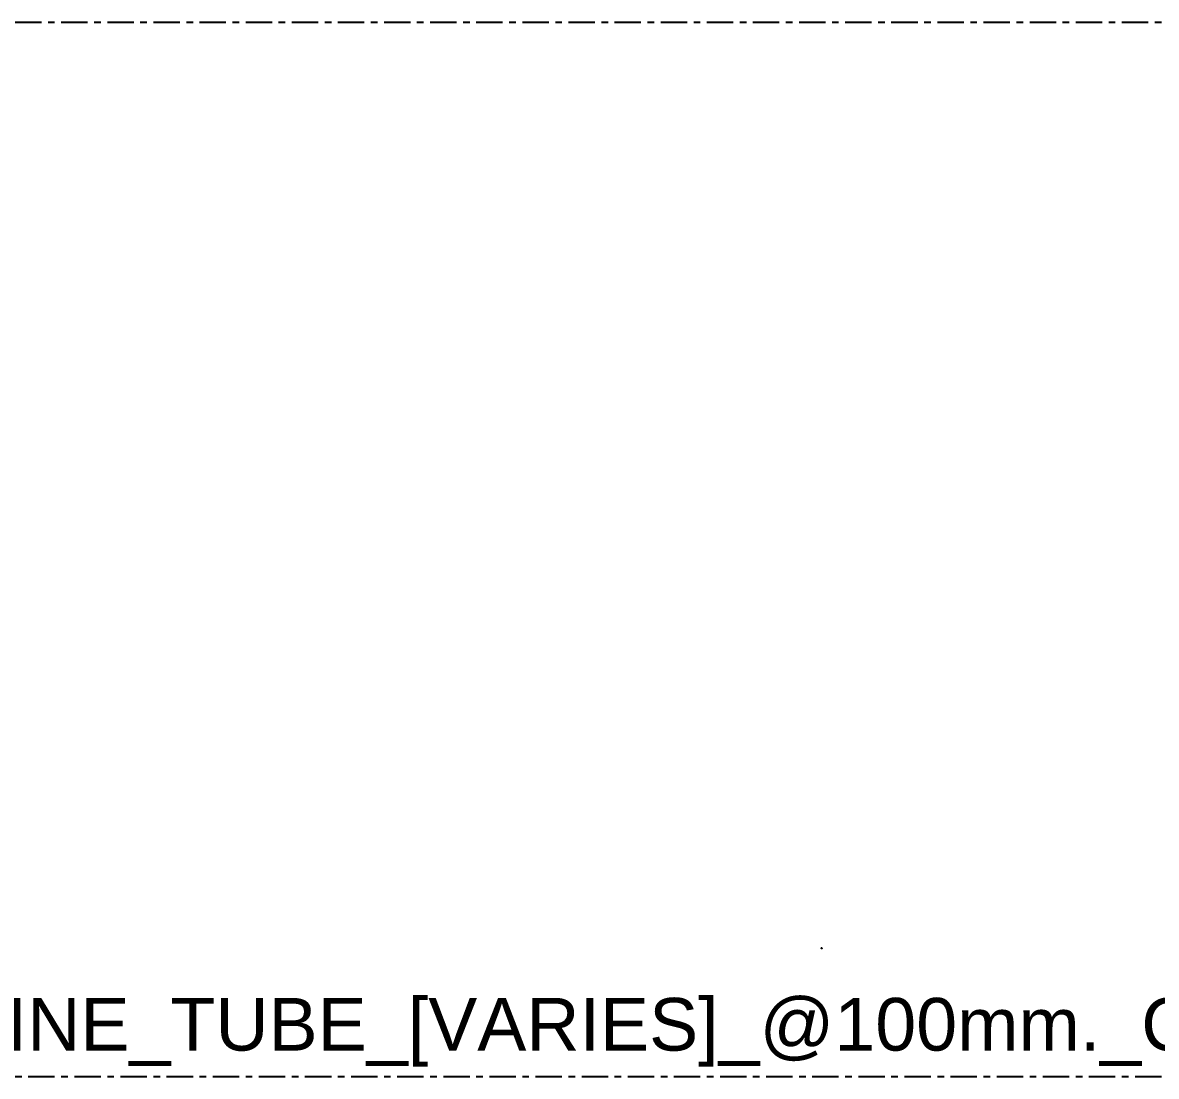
# Model space of a CAD drawing. Header units: millimetres. Extents: x -244126 to 368105, y -173968 to 259060.
# Drawn here: x -11108 to 10402, y 76552 to 96552 of the extents above; entities that cross this region are included whole.
import ezdxf

# ---------------------------------------------------------------- set-up
doc = ezdxf.new("R2010")
doc.units = ezdxf.units.MM
doc.header["$MEASUREMENT"] = 0
doc.linetypes.add('005_GG_TA_LINE', pattern=[13.75, 5, -1.25, 1.25, -1.25, 5])
doc.layers.add('001 - ASCESSORIES', color=1, linetype='Continuous')
doc.styles.get("Standard").update_dxf_attribs({"font": 'arial.ttf'})

# ---------------------------------------------------------------- blocks, each defined once
blk = doc.blocks.new('*U1761')
at = {"color": 0, "linetype": '005_GG_TA_LINE'}
blk.add_lwpolyline([(0, 0), (1000, 0), (1000, 200), (0, 200)], close=True, dxfattribs=at)
blk.add_attdef('NAMEBLK', (8.58, 4.88), '', height=10, dxfattribs=at)
blk = doc.blocks.new('000 - DYNAMIC SYMBOL WELDS LINE')
at = {"layer": '001 - ASCESSORIES'}
blk.add_circle((0, 0), 5, dxfattribs=at)

msp = doc.modelspace()

# ---------------------------------------------------------------- block references
at = {"color": 3, "rotation": 209.4514440735043}
msp.add_blockref('000 - DYNAMIC SYMBOL WELDS LINE', (4052.10463, 78983.16975), dxfattribs=at)
at = {"layer": '001 - ASCESSORIES', "linetype": '005_GG_TA_LINE', "xscale": 100, "yscale": 100, "zscale": 100}
msp.add_blockref('*U1761', (-32876.06355, 76551.68588), dxfattribs=at).add_auto_attribs({'NAMEBLK': '000 - DYNAMIC_ARRAY+COMBINE_TUBE_[VARIES]_@100mm._COMBINE_SET'})

doc.saveas('drawing.dxf')
